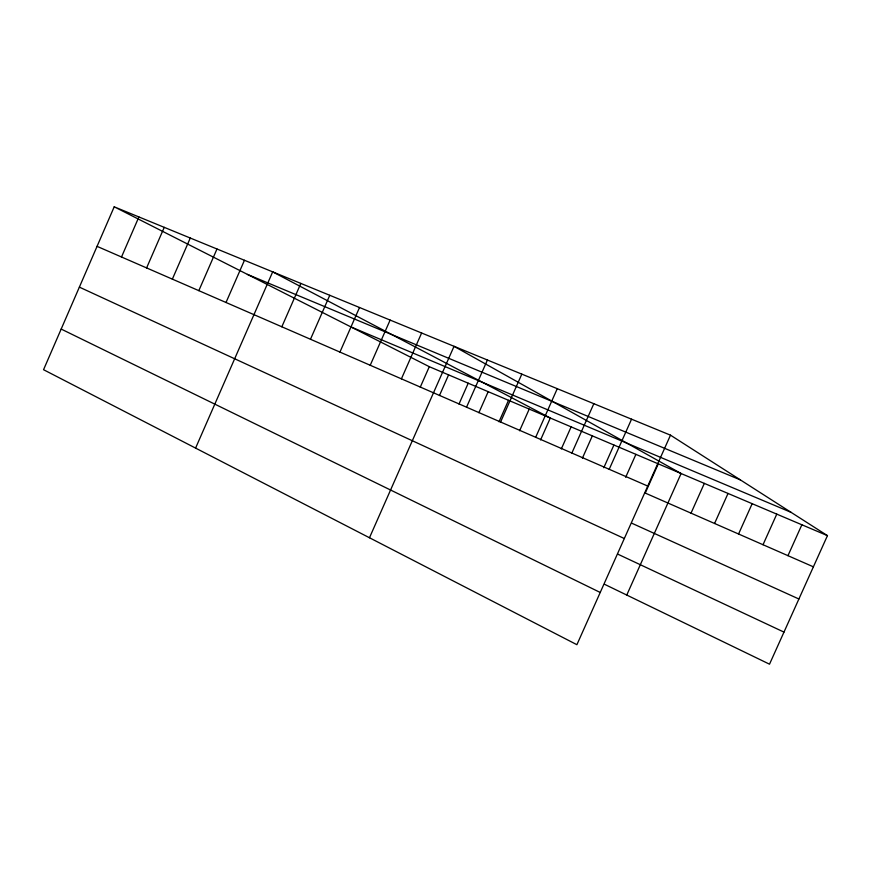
<?xml version="1.0" encoding="UTF-8"?>
<svg xmlns="http://www.w3.org/2000/svg" width="871" height="871" viewBox="0 0 871 871"><rect width="100%" height="100%" fill="white"/><g stroke="black" fill="none" stroke-linecap="round" stroke-linejoin="round"><path stroke-width="1.31" d="M114.21 206.808L43.55 369.707L576.896 644.703L670.485 435.162L114.21 206.808L429.305 366.691L827.45 535.632L769.518 664.192L604.507 584.278M121.505 256.999L138.903 216.944M146.6 267.92L164.249 227.342M172.36 279.134L190.27 238.033M198.828 290.653L216.988 248.997M226.014 302.487L244.457 260.277M195.583 448.097L272.677 271.861L550.298 418.036L540.586 439.909M281.834 326.788L300.833 283.413M310.479 339.255L329.771 295.302M339.94 352.08L359.527 307.507M370.229 365.265L390.121 320.071M401.411 378.841L421.618 333.005M420.258 387.192L429.305 366.691M369.478 537.755L454.031 346.31L681.1 473.53L626.761 595.056M439.452 395.543L448.587 374.878M458.995 404.057L468.217 383.196M466.54 407.193L487.412 360.017M478.876 412.712L488.185 391.678M498.996 421.793L508.522 400.301M500.585 422.01L521.816 374.138M519.606 430.764L529.22 409.087M535.687 437.286L557.266 388.684M561.316 448.935L571.126 426.866M571.877 453.04L593.826 403.698M582.416 458.124L592.334 435.87M603.799 467.749L613.913 445.027M609.21 469.295L631.551 419.18M625.672 477.275L635.906 454.357M658.291 463.851L645.248 493.073L813.394 566.825M691.019 513.15L704.345 483.394M714.568 523.482L728.025 493.443M738.564 533.999L752.163 503.688M763.018 544.734L776.769 514.13M787.961 555.676L801.864 524.778M247.397 274.387L740.372 479.899M350.882 326.897L791.01 512.311M97.051 246.351L647.752 486.072M631.78 523.21L798.892 598.998M79.37 287.125L624.322 538.528M617.931 554.217L783.976 632.106M61.177 329.064L600.228 592.465M670.485 435.162L827.45 535.632"/></g></svg>
